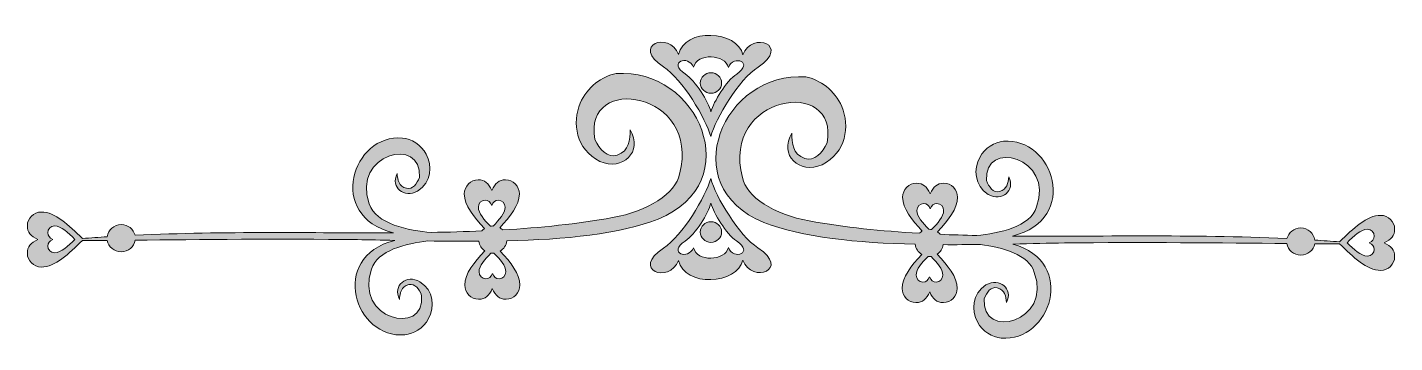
# Model space of a CAD drawing. Header units: inches. Extents: x -560 to 1155, y 225 to 620.
import ezdxf

# ---------------------------------------------------------------- set-up
doc = ezdxf.new("R2010")
doc.units = ezdxf.units.IN
doc.header["$MEASUREMENT"] = 0
doc.layers.add('图层 1', color=7, linetype='Continuous')

# ---------------------------------------------------------------- blocks, each defined once
blk = doc.blocks.new('block 2')
at = {"layer": '图层 1', "true_color": 0xffffff}
h = blk.add_hatch(color=7, dxfattribs=at)
h.dxf.hatch_style = 2
edge = h.paths.add_edge_path()
edge.add_spline(control_points=[(237.9, 570.7), (261.9, 555.1), (291, 506.2), (297.2, 483.5), (303.3, 506.2), (332.5, 554.8), (356.5, 570.5), (397.9, 597.5), (349.4, 616), (337.5, 585.8), (331.1, 616.4), (263.5, 620.2), (256.9, 586.1), (245, 616.3), (196.5, 597.7), (237.9, 570.7)], knot_values=[0, 0, 0, 0, 1, 1, 1, 2, 2, 2, 3, 3, 3, 4, 4, 4, 5, 5, 5, 5], degree=3, periodic=1)
edge = h.paths.add_edge_path()
edge.add_spline(control_points=[(275.6, 570.2), (279.2, 588.7), (315.9, 586.6), (319.3, 570), (325.8, 586.4), (352.1, 576.4), (329.7, 561.7), (316.6, 553.2), (300.8, 526.8), (297.5, 514.5), (294.1, 526.8), (278.3, 553.4), (265.3, 561.9), (242.8, 576.5), (269.1, 586.6), (275.6, 570.2)], knot_values=[0, 0, 0, 0, 1, 1, 1, 2, 2, 2, 3, 3, 3, 4, 4, 4, 5, 5, 5, 5], degree=3, periodic=1)
h = blk.add_hatch(color=7, dxfattribs=at)
h.dxf.hatch_style = 2
edge = h.paths.add_edge_path()
edge.add_spline(control_points=[(41.4, 352.7), (113.4, 354.5), (184.3, 361.1), (231.2, 380.1), (344.4, 425.8), (281.5, 570.3), (178.4, 562.3), (161.2, 559), (141.9, 545.5), (133.5, 525.2), (123.3, 500.6), (128, 467.4), (158, 452.3), (186.9, 439.8), (212.5, 464.4), (196.1, 491.9), (196.2, 479.6), (195.1, 465.4), (180, 460.2), (168, 456.1), (157.6, 467.2), (151.9, 479.7), (136.4, 563.4), (285.4, 540.1), (258, 436.4), (253.4, 412.2), (218.4, 389.9), (174.2, 381.9), (129.8, 373.9), (83.8, 369.2), (36.3, 366.5), (35.2, 367.5), (33.9, 368.3), (32.6, 369.1), (46, 383.2), (57.2, 397.4), (57.2, 411.6), (57.2, 421.3), (49.5, 429.2), (40, 429.2), (31.3, 429.2), (27, 424.8), (22.7, 416), (18.4, 424.8), (14.1, 429.2), (5.5, 429.2), (-4, 429.2), (-11.8, 421.3), (-11.8, 411.6), (-11.8, 397.1), (-0.1, 382.7), (13.6, 368.2), (12.4, 367.4), (11.3, 366.3), (10.3, 365.2), (-10.6, 364.3), (-31.8, 363.7), (-53.3, 363.3), (-80.9, 365.7), (-123.5, 373.7), (-130.9, 399.3), (-153.9, 461.5), (-63.6, 484.7), (-68.1, 432.3), (-70.9, 424.2), (-76.7, 416.8), (-84.3, 418.6), (-93.9, 420.9), (-95.4, 429.6), (-96.1, 437.1), (-104.5, 419.3), (-87.4, 405.7), (-70.3, 415.1), (-52.7, 426.1), (-51.8, 446.8), (-59.5, 461.4), (-65.9, 473.4), (-78.6, 480.5), (-89.3, 481.5), (-151.8, 487.4), (-186, 383.7), (-100.6, 362.9), (-202.7, 362.4), (-310.9, 365.1), (-424.7, 359.8), (-426.5, 367.4), (-433.5, 373.1), (-442, 373.1), (-451.1, 373.1), (-458.5, 366.4), (-459.5, 357.9), (-469.8, 357.2), (-480.2, 356.5), (-490.7, 355.8), (-507.8, 372.5), (-525, 388.9), (-542.1, 388.9), (-551.8, 388.9), (-559.7, 381.2), (-559.7, 371.7), (-559.7, 363.1), (-555.3, 358.8), (-546.5, 354.5), (-555.3, 350.1), (-559.7, 345.8), (-559.7, 337.2), (-559.7, 327.7), (-551.8, 320), (-542.1, 320), (-524.9, 320), (-507.7, 336.5), (-490.6, 353.3), (-480.8, 353.3), (-470.4, 353.3), (-459.4, 353.4), (-458.1, 345.2), (-450.8, 339), (-442, 339), (-433, 339), (-425.7, 345.4), (-424.5, 353.7), (-344.5, 354.3), (-242.4, 355.5), (-145.7, 354.3), (-131.5, 354.1), (-115.8, 353.8), (-99.1, 353.4), (-182.8, 331.8), (-148.6, 229.3), (-86.5, 235.1), (-75.7, 236.1), (-63.1, 243.3), (-56.7, 255.3), (-48.9, 269.8), (-49.8, 290.5), (-67.4, 301.6), (-84.5, 311), (-101.7, 297.3), (-93.2, 279.5), (-92.5, 287.1), (-91.1, 295.7), (-81.4, 298), (-73.8, 299.8), (-68, 292.4), (-65.3, 284.3), (-60.7, 231.9), (-151, 255.1), (-128, 317.3), (-121.2, 340.9), (-84.7, 349.5), (-57.5, 352.6), (-36.8, 352.3), (-15.4, 352.1), (6.4, 352.2), (7, 347.3), (9.8, 343), (13.8, 340.3), (0.3, 326), (-11.2, 311.6), (-11.2, 297.3), (-11.2, 287.6), (-3.5, 279.7), (6.1, 279.7), (14.7, 279.7), (19, 284.1), (23.3, 292.9), (27.6, 284.1), (31.9, 279.7), (40.5, 279.7), (50, 279.7), (57.8, 287.6), (57.8, 297.3), (57.8, 311.5), (46.5, 325.7), (33.1, 339.9), (37.7, 342.6), (40.8, 347.3), (41.4, 352.7)], knot_values=[0, 0, 0, 0, 1, 1, 1, 2, 2, 2, 3, 3, 3, 4, 4, 4, 5, 5, 5, 6, 6, 6, 7, 7, 7, 8, 8, 8, 9, 9, 9, 10, 10, 10, 11, 11, 11, 12, 12, 12, 13, 13, 13, 14, 14, 14, 15, 15, 15, 16, 16, 16, 17, 17, 17, 18, 18, 18, 19, 19, 19, 20, 20, 20, 21, 21, 21, 22, 22, 22, 23, 23, 23, 24, 24, 24, 25, 25, 25, 26, 26, 26, 27, 27, 27, 28, 28, 28, 29, 29, 29, 30, 30, 30, 31, 31, 31, 32, 32, 32, 33, 33, 33, 34, 34, 34, 35, 35, 35, 36, 36, 36, 37, 37, 37, 38, 38, 38, 39, 39, 39, 40, 40, 40, 41, 41, 41, 42, 42, 42, 43, 43, 43, 44, 44, 44, 45, 45, 45, 46, 46, 46, 47, 47, 47, 48, 48, 48, 49, 49, 49, 50, 50, 50, 51, 51, 51, 52, 52, 52, 53, 53, 53, 54, 54, 54, 55, 55, 55, 56, 56, 56, 57, 57, 57, 58, 58, 58, 59, 59, 59, 59], degree=3, periodic=1)
edge = h.paths.add_edge_path()
edge.add_spline(control_points=[(-525.6, 337.9), (-530.3, 337.9), (-534.1, 341.7), (-534.1, 346.3), (-534.1, 350.4), (-532, 352.5), (-527.7, 354.6), (-532, 356.7), (-534.1, 358.8), (-534.1, 363), (-534.1, 367.6), (-530.3, 371.4), (-525.6, 371.4), (-517, 371.4), (-508.5, 363), (-500, 354.6), (-508.5, 346.3), (-517, 337.9), (-525.6, 337.9)], knot_values=[0, 0, 0, 0, 1, 1, 1, 2, 2, 2, 3, 3, 3, 4, 4, 4, 5, 5, 5, 6, 6, 6, 6], degree=3, periodic=1)
edge = h.paths.add_edge_path()
edge.add_spline(control_points=[(5.8, 395), (5.8, 399.7), (9.6, 403.6), (14.2, 403.6), (18.4, 403.6), (20.5, 401.4), (22.5, 397.2), (24.6, 401.4), (26.7, 403.6), (30.9, 403.6), (35.5, 403.6), (39.3, 399.7), (39.3, 395), (39.3, 387.1), (32.1, 379.2), (24.4, 371.3), (24.2, 371.4), (24, 371.4), (23.9, 371.4), (22.8, 371.4), (21.9, 371.3), (20.9, 371.1), (13.1, 379.1), (5.8, 387.1), (5.8, 395)], knot_values=[0, 0, 0, 0, 1, 1, 1, 2, 2, 2, 3, 3, 3, 4, 4, 4, 5, 5, 5, 6, 6, 6, 7, 7, 7, 8, 8, 8, 8], degree=3, periodic=1)
edge = h.paths.add_edge_path()
edge.add_spline(control_points=[(40.2, 313.9), (40.2, 309.2), (36.4, 305.3), (31.8, 305.3), (27.6, 305.3), (25.5, 307.5), (23.5, 311.7), (21.4, 307.5), (19.3, 305.3), (15.1, 305.3), (10.5, 305.3), (6.7, 309.2), (6.7, 313.9), (6.7, 321.7), (13.9, 329.6), (21.6, 337.5), (22.3, 337.4), (23.1, 337.3), (23.9, 337.3), (24.4, 337.3), (24.9, 337.4), (25.4, 337.4), (33.1, 329.6), (40.2, 321.7), (40.2, 313.9)], knot_values=[0, 0, 0, 0, 1, 1, 1, 2, 2, 2, 3, 3, 3, 4, 4, 4, 5, 5, 5, 6, 6, 6, 7, 7, 7, 8, 8, 8, 8], degree=3, periodic=1)
h = blk.add_hatch(color=7, dxfattribs=at)
h.dxf.hatch_style = 2
edge = h.paths.add_edge_path()
edge.add_spline(control_points=[(1141.5, 350.3), (1150.3, 354.6), (1154.7, 358.9), (1154.7, 367.5), (1154.7, 377), (1146.8, 384.7), (1137.1, 384.7), (1120, 384.7), (1102.8, 368.4), (1085.7, 351.6), (1075.2, 352.3), (1064.8, 353), (1054.5, 353.7), (1053.5, 362.2), (1046.1, 368.9), (1037, 368.9), (1028.5, 368.9), (1021.5, 363.2), (1019.7, 355.6), (898.4, 361.2), (783.5, 357.9), (675.5, 358.8), (760.9, 379.7), (726.7, 483.3), (664.2, 477.5), (653.5, 476.4), (640.8, 469.3), (634.4, 457.3), (626.6, 442.8), (627.6, 422), (645.1, 411), (662.2, 401.6), (679.4, 415.2), (670.9, 433.1), (670.2, 425.5), (668.8, 416.8), (659.2, 414.5), (651.6, 412.7), (645.8, 420.1), (643, 428.2), (638.5, 480.6), (728.7, 457.4), (705.7, 395.2), (698.6, 370.4), (658.3, 362.1), (630.7, 359.5), (615.2, 359.8), (599.9, 360.3), (584.7, 361), (583.7, 362.1), (582.6, 363.2), (581.4, 364), (595.1, 378.5), (606.7, 392.9), (606.7, 407.4), (606.7, 417.1), (599, 425), (589.5, 425), (580.9, 425), (576.6, 420.6), (572.3, 411.8), (568, 420.6), (563.7, 425), (555.1, 425), (545.5, 425), (537.8, 417.1), (537.8, 407.4), (537.8, 393.2), (549, 379), (562.4, 364.9), (561, 364.1), (559.8, 363.3), (558.7, 362.3), (511.2, 365), (465.2, 369.7), (420.7, 377.7), (376.6, 385.7), (341.6, 408), (337, 432.2), (309.6, 535.9), (458.6, 559.2), (443.1, 475.5), (437.4, 463), (426.9, 451.9), (415, 456), (399.8, 461.2), (398.8, 475.4), (398.9, 487.7), (382.5, 460.3), (408, 435.7), (437, 448.1), (467, 463.2), (471.7, 496.4), (461.5, 521), (453, 541.3), (433.7, 554.8), (416.6, 558.1), (313.5, 566.2), (250.6, 421.6), (363.8, 375.9), (410.7, 356.9), (481.6, 350.3), (553.6, 348.5), (554.2, 343.1), (557.3, 338.4), (561.9, 335.7), (548.5, 321.5), (537.2, 307.3), (537.2, 293.1), (537.2, 283.4), (545, 275.5), (554.5, 275.5), (563.1, 275.5), (567.4, 279.9), (571.7, 288.7), (576, 279.9), (580.3, 275.5), (588.9, 275.5), (598.4, 275.5), (606.2, 283.4), (606.2, 293.1), (606.2, 307.4), (594.7, 321.8), (581.2, 336.1), (585.2, 338.8), (588, 343.1), (588.6, 348), (604.4, 347.9), (620.1, 348), (635.4, 348.2), (662.3, 344.8), (696.3, 335.9), (702.9, 313.2), (725.9, 251), (635.6, 227.9), (640.2, 280.3), (642.9, 288.3), (648.7, 295.8), (656.3, 293.9), (665.9, 291.7), (667.4, 283), (668.1, 275.4), (676.6, 293.3), (659.4, 306.9), (642.3, 297.5), (624.7, 286.4), (623.8, 265.7), (631.5, 251.2), (637.9, 239.2), (650.6, 232), (661.4, 231), (723, 225.3), (757.2, 326.2), (675.9, 348.8), (699.4, 349.3), (721.4, 349.8), (740.7, 350.1), (837.4, 351.3), (939.5, 350.1), (1019.5, 349.5), (1020.7, 341.2), (1028, 334.8), (1037, 334.8), (1045.8, 334.8), (1053.1, 341), (1054.4, 349.2), (1065.4, 349.1), (1075.8, 349.1), (1085.6, 349.1), (1102.7, 332.3), (1119.9, 315.8), (1137.1, 315.8), (1146.8, 315.8), (1154.7, 323.5), (1154.7, 333), (1154.7, 341.6), (1150.3, 346), (1141.5, 350.3)], knot_values=[0, 0, 0, 0, 1, 1, 1, 2, 2, 2, 3, 3, 3, 4, 4, 4, 5, 5, 5, 6, 6, 6, 7, 7, 7, 8, 8, 8, 9, 9, 9, 10, 10, 10, 11, 11, 11, 12, 12, 12, 13, 13, 13, 14, 14, 14, 15, 15, 15, 16, 16, 16, 17, 17, 17, 18, 18, 18, 19, 19, 19, 20, 20, 20, 21, 21, 21, 22, 22, 22, 23, 23, 23, 24, 24, 24, 25, 25, 25, 26, 26, 26, 27, 27, 27, 28, 28, 28, 29, 29, 29, 30, 30, 30, 31, 31, 31, 32, 32, 32, 33, 33, 33, 34, 34, 34, 35, 35, 35, 36, 36, 36, 37, 37, 37, 38, 38, 38, 39, 39, 39, 40, 40, 40, 41, 41, 41, 42, 42, 42, 43, 43, 43, 44, 44, 44, 45, 45, 45, 46, 46, 46, 47, 47, 47, 48, 48, 48, 49, 49, 49, 50, 50, 50, 51, 51, 51, 52, 52, 52, 53, 53, 53, 54, 54, 54, 55, 55, 55, 56, 56, 56, 57, 57, 57, 58, 58, 58, 59, 59, 59, 59], degree=3, periodic=1)
edge = h.paths.add_edge_path()
edge.add_spline(control_points=[(588.2, 309.7), (588.2, 305), (584.5, 301.1), (579.9, 301.1), (575.7, 301.1), (573.6, 303.3), (571.5, 307.5), (569.4, 303.3), (567.4, 301.1), (563.2, 301.1), (558.6, 301.1), (554.8, 305), (554.8, 309.7), (554.8, 317.5), (561.9, 325.4), (569.6, 333.2), (570.1, 333.2), (570.6, 333.1), (571.1, 333.1), (571.9, 333.1), (572.7, 333.2), (573.4, 333.3), (581.1, 325.4), (588.2, 317.5), (588.2, 309.7)], knot_values=[0, 0, 0, 0, 1, 1, 1, 2, 2, 2, 3, 3, 3, 4, 4, 4, 5, 5, 5, 6, 6, 6, 7, 7, 7, 8, 8, 8, 8], degree=3, periodic=1)
edge = h.paths.add_edge_path()
edge.add_spline(control_points=[(555.7, 390.8), (555.7, 395.5), (559.5, 399.4), (564.1, 399.4), (568.3, 399.4), (570.4, 397.2), (572.5, 393), (574.5, 397.2), (576.6, 399.4), (580.8, 399.4), (585.4, 399.4), (589.2, 395.5), (589.2, 390.8), (589.2, 382.9), (581.9, 374.9), (574.1, 366.9), (573.1, 367.1), (572.2, 367.2), (571.1, 367.2), (571, 367.2), (570.8, 367.2), (570.6, 367.2), (562.9, 375), (555.7, 382.9), (555.7, 390.8)], knot_values=[0, 0, 0, 0, 1, 1, 1, 2, 2, 2, 3, 3, 3, 4, 4, 4, 5, 5, 5, 6, 6, 6, 7, 7, 7, 8, 8, 8, 8], degree=3, periodic=1)
edge = h.paths.add_edge_path()
edge.add_spline(control_points=[(1129.1, 342.1), (1129.1, 337.5), (1125.3, 333.7), (1120.6, 333.7), (1112, 333.7), (1103.5, 342.1), (1095, 350.4), (1103.5, 358.8), (1112, 367.2), (1120.6, 367.2), (1125.3, 367.2), (1129.1, 363.4), (1129.1, 358.8), (1129.1, 354.6), (1127, 352.5), (1122.7, 350.4), (1127, 348.3), (1129.1, 346.3), (1129.1, 342.1)], knot_values=[0, 0, 0, 0, 1, 1, 1, 2, 2, 2, 3, 3, 3, 4, 4, 4, 5, 5, 5, 6, 6, 6, 6], degree=3, periodic=1)
h = blk.add_hatch(color=7, dxfattribs=at)
h.dxf.hatch_style = 2
edge = h.paths.add_edge_path()
edge.add_spline(control_points=[(297.5, 537.6), (304.9, 537.6), (310.8, 543.4), (310.8, 550.5), (310.8, 557.6), (304.9, 563.4), (297.5, 563.4), (290.1, 563.4), (284.1, 557.6), (284.1, 550.5), (284.1, 543.4), (290.1, 537.6), (297.5, 537.6)], knot_values=[0, 0, 0, 0, 1, 1, 1, 2, 2, 2, 3, 3, 3, 4, 4, 4, 4], degree=3, periodic=1)
h = blk.add_hatch(color=7, dxfattribs=at)
h.dxf.hatch_style = 2
edge = h.paths.add_edge_path()
edge.add_spline(control_points=[(356.4, 343.9), (332.4, 359.5), (303.3, 408.2), (297.1, 430.9), (291, 408.1), (261.9, 359.3), (237.9, 343.6), (196.5, 316.6), (244.9, 298.1), (256.9, 328.3), (263.5, 294.2), (331.1, 298), (337.4, 328.6), (349.4, 298.3), (397.8, 316.9), (356.4, 343.9)], knot_values=[0, 0, 0, 0, 1, 1, 1, 2, 2, 2, 3, 3, 3, 4, 4, 4, 5, 5, 5, 5], degree=3, periodic=1)
edge = h.paths.add_edge_path()
edge.add_spline(control_points=[(319.3, 344.3), (315.8, 327.7), (279.1, 325.7), (275.6, 344.2), (269.1, 327.8), (242.8, 337.8), (265.2, 352.5), (278.3, 361), (294.1, 387.5), (297.4, 399.9), (300.8, 387.6), (316.6, 361.1), (329.6, 352.6), (352.1, 338), (325.8, 327.9), (319.3, 344.3)], knot_values=[0, 0, 0, 0, 1, 1, 1, 2, 2, 2, 3, 3, 3, 4, 4, 4, 5, 5, 5, 5], degree=3, periodic=1)
h = blk.add_hatch(color=7, dxfattribs=at)
h.dxf.hatch_style = 2
edge = h.paths.add_edge_path()
edge.add_spline(control_points=[(297.4, 376.7), (290, 376.7), (284.1, 370.9), (284.1, 363.8), (284.1, 356.7), (290, 350.9), (297.4, 350.9), (304.8, 350.9), (310.8, 356.7), (310.8, 363.8), (310.8, 370.9), (304.8, 376.7), (297.4, 376.7)], knot_values=[0, 0, 0, 0, 1, 1, 1, 2, 2, 2, 3, 3, 3, 4, 4, 4, 4], degree=3, periodic=1)
at = {"layer": '图层 1', "lineweight": 0}
for points, knots in [([(237.9, 570.7), (261.9, 555.1), (291, 506.2), (297.2, 483.5), (303.3, 506.2), (332.5, 554.8), (356.5, 570.5), (397.9, 597.5), (349.4, 616), (337.5, 585.8), (331.1, 616.4), (263.5, 620.2), (256.9, 586.1), (245, 616.3), (196.5, 597.7), (237.9, 570.7)], [0, 0, 0, 0, 1, 1, 1, 2, 2, 2, 3, 3, 3, 4, 4, 4, 5, 5, 5, 5]), ([(275.6, 570.2), (279.2, 588.7), (315.9, 586.6), (319.3, 570), (325.8, 586.4), (352.1, 576.4), (329.7, 561.7), (316.6, 553.2), (300.8, 526.8), (297.5, 514.5), (294.1, 526.8), (278.3, 553.4), (265.3, 561.9), (242.8, 576.5), (269.1, 586.6), (275.6, 570.2)], [0, 0, 0, 0, 1, 1, 1, 2, 2, 2, 3, 3, 3, 4, 4, 4, 5, 5, 5, 5]), ([(41.4, 352.7), (113.4, 354.5), (184.3, 361.1), (231.2, 380.1), (344.4, 425.8), (281.5, 570.3), (178.4, 562.3), (161.2, 559), (141.9, 545.5), (133.5, 525.2), (123.3, 500.6), (128, 467.4), (158, 452.3), (186.9, 439.8), (212.5, 464.4), (196.1, 491.9), (196.2, 479.6), (195.1, 465.4), (180, 460.2), (168, 456.1), (157.6, 467.2), (151.9, 479.7), (136.4, 563.4), (285.4, 540.1), (258, 436.4), (253.4, 412.2), (218.4, 389.9), (174.2, 381.9), (129.8, 373.9), (83.8, 369.2), (36.3, 366.5), (35.2, 367.5), (33.9, 368.3), (32.6, 369.1), (46, 383.2), (57.2, 397.4), (57.2, 411.6), (57.2, 421.3), (49.5, 429.2), (40, 429.2), (31.3, 429.2), (27, 424.8), (22.7, 416), (18.4, 424.8), (14.1, 429.2), (5.5, 429.2), (-4, 429.2), (-11.8, 421.3), (-11.8, 411.6), (-11.8, 397.1), (-0.1, 382.7), (13.6, 368.2), (12.4, 367.4), (11.3, 366.3), (10.3, 365.2), (-10.6, 364.3), (-31.8, 363.7), (-53.3, 363.3), (-80.9, 365.7), (-123.5, 373.7), (-130.9, 399.3), (-153.9, 461.5), (-63.6, 484.7), (-68.1, 432.3), (-70.9, 424.2), (-76.7, 416.8), (-84.3, 418.6), (-93.9, 420.9), (-95.4, 429.6), (-96.1, 437.1), (-104.5, 419.3), (-87.4, 405.7), (-70.3, 415.1), (-52.7, 426.1), (-51.8, 446.8), (-59.5, 461.4), (-65.9, 473.4), (-78.6, 480.5), (-89.3, 481.5), (-151.8, 487.4), (-186, 383.7), (-100.6, 362.9), (-202.7, 362.4), (-310.9, 365.1), (-424.7, 359.8), (-426.5, 367.4), (-433.5, 373.1), (-442, 373.1), (-451.1, 373.1), (-458.5, 366.4), (-459.5, 357.9), (-469.8, 357.2), (-480.2, 356.5), (-490.7, 355.8), (-507.8, 372.5), (-525, 388.9), (-542.1, 388.9), (-551.8, 388.9), (-559.7, 381.2), (-559.7, 371.7), (-559.7, 363.1), (-555.3, 358.8), (-546.5, 354.5), (-555.3, 350.1), (-559.7, 345.8), (-559.7, 337.2), (-559.7, 327.7), (-551.8, 320), (-542.1, 320), (-524.9, 320), (-507.7, 336.5), (-490.6, 353.3), (-480.8, 353.3), (-470.4, 353.3), (-459.4, 353.4), (-458.1, 345.2), (-450.8, 339), (-442, 339), (-433, 339), (-425.7, 345.4), (-424.5, 353.7), (-344.5, 354.3), (-242.4, 355.5), (-145.7, 354.3), (-131.5, 354.1), (-115.8, 353.8), (-99.1, 353.4), (-182.8, 331.8), (-148.6, 229.3), (-86.5, 235.1), (-75.7, 236.1), (-63.1, 243.3), (-56.7, 255.3), (-48.9, 269.8), (-49.8, 290.5), (-67.4, 301.6), (-84.5, 311), (-101.7, 297.3), (-93.2, 279.5), (-92.5, 287.1), (-91.1, 295.7), (-81.4, 298), (-73.8, 299.8), (-68, 292.4), (-65.3, 284.3), (-60.7, 231.9), (-151, 255.1), (-128, 317.3), (-121.2, 340.9), (-84.7, 349.5), (-57.5, 352.6), (-36.8, 352.3), (-15.4, 352.1), (6.4, 352.2), (7, 347.3), (9.8, 343), (13.8, 340.3), (0.3, 326), (-11.2, 311.6), (-11.2, 297.3), (-11.2, 287.6), (-3.5, 279.7), (6.1, 279.7), (14.7, 279.7), (19, 284.1), (23.3, 292.9), (27.6, 284.1), (31.9, 279.7), (40.5, 279.7), (50, 279.7), (57.8, 287.6), (57.8, 297.3), (57.8, 311.5), (46.5, 325.7), (33.1, 339.9), (37.7, 342.6), (40.8, 347.3), (41.4, 352.7)], [0, 0, 0, 0, 1, 1, 1, 2, 2, 2, 3, 3, 3, 4, 4, 4, 5, 5, 5, 6, 6, 6, 7, 7, 7, 8, 8, 8, 9, 9, 9, 10, 10, 10, 11, 11, 11, 12, 12, 12, 13, 13, 13, 14, 14, 14, 15, 15, 15, 16, 16, 16, 17, 17, 17, 18, 18, 18, 19, 19, 19, 20, 20, 20, 21, 21, 21, 22, 22, 22, 23, 23, 23, 24, 24, 24, 25, 25, 25, 26, 26, 26, 27, 27, 27, 28, 28, 28, 29, 29, 29, 30, 30, 30, 31, 31, 31, 32, 32, 32, 33, 33, 33, 34, 34, 34, 35, 35, 35, 36, 36, 36, 37, 37, 37, 38, 38, 38, 39, 39, 39, 40, 40, 40, 41, 41, 41, 42, 42, 42, 43, 43, 43, 44, 44, 44, 45, 45, 45, 46, 46, 46, 47, 47, 47, 48, 48, 48, 49, 49, 49, 50, 50, 50, 51, 51, 51, 52, 52, 52, 53, 53, 53, 54, 54, 54, 55, 55, 55, 56, 56, 56, 57, 57, 57, 58, 58, 58, 59, 59, 59, 59]), ([(1141.5, 350.3), (1150.3, 354.6), (1154.7, 358.9), (1154.7, 367.5), (1154.7, 377), (1146.8, 384.7), (1137.1, 384.7), (1120, 384.7), (1102.8, 368.4), (1085.7, 351.6), (1075.2, 352.3), (1064.8, 353), (1054.5, 353.7), (1053.5, 362.2), (1046.1, 368.9), (1037, 368.9), (1028.5, 368.9), (1021.5, 363.2), (1019.7, 355.6), (898.4, 361.2), (783.5, 357.9), (675.5, 358.8), (760.9, 379.7), (726.7, 483.3), (664.2, 477.5), (653.5, 476.4), (640.8, 469.3), (634.4, 457.3), (626.6, 442.8), (627.6, 422), (645.1, 411), (662.2, 401.6), (679.4, 415.2), (670.9, 433.1), (670.2, 425.5), (668.8, 416.8), (659.2, 414.5), (651.6, 412.7), (645.8, 420.1), (643, 428.2), (638.5, 480.6), (728.7, 457.4), (705.7, 395.2), (698.6, 370.4), (658.3, 362.1), (630.7, 359.5), (615.2, 359.8), (599.9, 360.3), (584.7, 361), (583.7, 362.1), (582.6, 363.2), (581.4, 364), (595.1, 378.5), (606.7, 392.9), (606.7, 407.4), (606.7, 417.1), (599, 425), (589.5, 425), (580.9, 425), (576.6, 420.6), (572.3, 411.8), (568, 420.6), (563.7, 425), (555.1, 425), (545.5, 425), (537.8, 417.1), (537.8, 407.4), (537.8, 393.2), (549, 379), (562.4, 364.9), (561, 364.1), (559.8, 363.3), (558.7, 362.3), (511.2, 365), (465.2, 369.7), (420.7, 377.7), (376.6, 385.7), (341.6, 408), (337, 432.2), (309.6, 535.9), (458.6, 559.2), (443.1, 475.5), (437.4, 463), (426.9, 451.9), (415, 456), (399.8, 461.2), (398.8, 475.4), (398.9, 487.7), (382.5, 460.3), (408, 435.7), (437, 448.1), (467, 463.2), (471.7, 496.4), (461.5, 521), (453, 541.3), (433.7, 554.8), (416.6, 558.1), (313.5, 566.2), (250.6, 421.6), (363.8, 375.9), (410.7, 356.9), (481.6, 350.3), (553.6, 348.5), (554.2, 343.1), (557.3, 338.4), (561.9, 335.7), (548.5, 321.5), (537.2, 307.3), (537.2, 293.1), (537.2, 283.4), (545, 275.5), (554.5, 275.5), (563.1, 275.5), (567.4, 279.9), (571.7, 288.7), (576, 279.9), (580.3, 275.5), (588.9, 275.5), (598.4, 275.5), (606.2, 283.4), (606.2, 293.1), (606.2, 307.4), (594.7, 321.8), (581.2, 336.1), (585.2, 338.8), (588, 343.1), (588.6, 348), (604.4, 347.9), (620.1, 348), (635.4, 348.2), (662.3, 344.8), (696.3, 335.9), (702.9, 313.2), (725.9, 251), (635.6, 227.9), (640.2, 280.3), (642.9, 288.3), (648.7, 295.8), (656.3, 293.9), (665.9, 291.7), (667.4, 283), (668.1, 275.4), (676.6, 293.3), (659.4, 306.9), (642.3, 297.5), (624.7, 286.4), (623.8, 265.7), (631.5, 251.2), (637.9, 239.2), (650.6, 232), (661.4, 231), (723, 225.3), (757.2, 326.2), (675.9, 348.8), (699.4, 349.3), (721.4, 349.8), (740.7, 350.1), (837.4, 351.3), (939.5, 350.1), (1019.5, 349.5), (1020.7, 341.2), (1028, 334.8), (1037, 334.8), (1045.8, 334.8), (1053.1, 341), (1054.4, 349.2), (1065.4, 349.1), (1075.8, 349.1), (1085.6, 349.1), (1102.7, 332.3), (1119.9, 315.8), (1137.1, 315.8), (1146.8, 315.8), (1154.7, 323.5), (1154.7, 333), (1154.7, 341.6), (1150.3, 346), (1141.5, 350.3)], [0, 0, 0, 0, 1, 1, 1, 2, 2, 2, 3, 3, 3, 4, 4, 4, 5, 5, 5, 6, 6, 6, 7, 7, 7, 8, 8, 8, 9, 9, 9, 10, 10, 10, 11, 11, 11, 12, 12, 12, 13, 13, 13, 14, 14, 14, 15, 15, 15, 16, 16, 16, 17, 17, 17, 18, 18, 18, 19, 19, 19, 20, 20, 20, 21, 21, 21, 22, 22, 22, 23, 23, 23, 24, 24, 24, 25, 25, 25, 26, 26, 26, 27, 27, 27, 28, 28, 28, 29, 29, 29, 30, 30, 30, 31, 31, 31, 32, 32, 32, 33, 33, 33, 34, 34, 34, 35, 35, 35, 36, 36, 36, 37, 37, 37, 38, 38, 38, 39, 39, 39, 40, 40, 40, 41, 41, 41, 42, 42, 42, 43, 43, 43, 44, 44, 44, 45, 45, 45, 46, 46, 46, 47, 47, 47, 48, 48, 48, 49, 49, 49, 50, 50, 50, 51, 51, 51, 52, 52, 52, 53, 53, 53, 54, 54, 54, 55, 55, 55, 56, 56, 56, 57, 57, 57, 58, 58, 58, 59, 59, 59, 59]), ([(297.5, 537.6), (304.9, 537.6), (310.8, 543.4), (310.8, 550.5), (310.8, 557.6), (304.9, 563.4), (297.5, 563.4), (290.1, 563.4), (284.1, 557.6), (284.1, 550.5), (284.1, 543.4), (290.1, 537.6), (297.5, 537.6)], [0, 0, 0, 0, 1, 1, 1, 2, 2, 2, 3, 3, 3, 4, 4, 4, 4]), ([(356.4, 343.9), (332.4, 359.5), (303.3, 408.2), (297.1, 430.9), (291, 408.1), (261.9, 359.3), (237.9, 343.6), (196.5, 316.6), (244.9, 298.1), (256.9, 328.3), (263.5, 294.2), (331.1, 298), (337.4, 328.6), (349.4, 298.3), (397.8, 316.9), (356.4, 343.9)], [0, 0, 0, 0, 1, 1, 1, 2, 2, 2, 3, 3, 3, 4, 4, 4, 5, 5, 5, 5]), ([(5.8, 395), (5.8, 399.7), (9.6, 403.6), (14.2, 403.6), (18.4, 403.6), (20.5, 401.4), (22.5, 397.2), (24.6, 401.4), (26.7, 403.6), (30.9, 403.6), (35.5, 403.6), (39.3, 399.7), (39.3, 395), (39.3, 387.1), (32.1, 379.2), (24.4, 371.3), (24.2, 371.4), (24, 371.4), (23.9, 371.4), (22.8, 371.4), (21.9, 371.3), (20.9, 371.1), (13.1, 379.1), (5.8, 387.1), (5.8, 395)], [0, 0, 0, 0, 1, 1, 1, 2, 2, 2, 3, 3, 3, 4, 4, 4, 5, 5, 5, 6, 6, 6, 7, 7, 7, 8, 8, 8, 8]), ([(319.3, 344.3), (315.8, 327.7), (279.1, 325.7), (275.6, 344.2), (269.1, 327.8), (242.8, 337.8), (265.2, 352.5), (278.3, 361), (294.1, 387.5), (297.4, 399.9), (300.8, 387.6), (316.6, 361.1), (329.6, 352.6), (352.1, 338), (325.8, 327.9), (319.3, 344.3)], [0, 0, 0, 0, 1, 1, 1, 2, 2, 2, 3, 3, 3, 4, 4, 4, 5, 5, 5, 5]), ([(555.7, 390.8), (555.7, 395.5), (559.5, 399.4), (564.1, 399.4), (568.3, 399.4), (570.4, 397.2), (572.5, 393), (574.5, 397.2), (576.6, 399.4), (580.8, 399.4), (585.4, 399.4), (589.2, 395.5), (589.2, 390.8), (589.2, 382.9), (581.9, 374.9), (574.1, 366.9), (573.1, 367.1), (572.2, 367.2), (571.1, 367.2), (571, 367.2), (570.8, 367.2), (570.6, 367.2), (562.9, 375), (555.7, 382.9), (555.7, 390.8)], [0, 0, 0, 0, 1, 1, 1, 2, 2, 2, 3, 3, 3, 4, 4, 4, 5, 5, 5, 6, 6, 6, 7, 7, 7, 8, 8, 8, 8]), ([(-525.6, 337.9), (-530.3, 337.9), (-534.1, 341.7), (-534.1, 346.3), (-534.1, 350.4), (-532, 352.5), (-527.7, 354.6), (-532, 356.7), (-534.1, 358.8), (-534.1, 363), (-534.1, 367.6), (-530.3, 371.4), (-525.6, 371.4), (-517, 371.4), (-508.5, 363), (-500, 354.6), (-508.5, 346.3), (-517, 337.9), (-525.6, 337.9)], [0, 0, 0, 0, 1, 1, 1, 2, 2, 2, 3, 3, 3, 4, 4, 4, 5, 5, 5, 6, 6, 6, 6]), ([(297.4, 376.7), (290, 376.7), (284.1, 370.9), (284.1, 363.8), (284.1, 356.7), (290, 350.9), (297.4, 350.9), (304.8, 350.9), (310.8, 356.7), (310.8, 363.8), (310.8, 370.9), (304.8, 376.7), (297.4, 376.7)], [0, 0, 0, 0, 1, 1, 1, 2, 2, 2, 3, 3, 3, 4, 4, 4, 4]), ([(1129.1, 342.1), (1129.1, 337.5), (1125.3, 333.7), (1120.6, 333.7), (1112, 333.7), (1103.5, 342.1), (1095, 350.4), (1103.5, 358.8), (1112, 367.2), (1120.6, 367.2), (1125.3, 367.2), (1129.1, 363.4), (1129.1, 358.8), (1129.1, 354.6), (1127, 352.5), (1122.7, 350.4), (1127, 348.3), (1129.1, 346.3), (1129.1, 342.1)], [0, 0, 0, 0, 1, 1, 1, 2, 2, 2, 3, 3, 3, 4, 4, 4, 5, 5, 5, 6, 6, 6, 6]), ([(40.2, 313.9), (40.2, 309.2), (36.4, 305.3), (31.8, 305.3), (27.6, 305.3), (25.5, 307.5), (23.5, 311.7), (21.4, 307.5), (19.3, 305.3), (15.1, 305.3), (10.5, 305.3), (6.7, 309.2), (6.7, 313.9), (6.7, 321.7), (13.9, 329.6), (21.6, 337.5), (22.3, 337.4), (23.1, 337.3), (23.9, 337.3), (24.4, 337.3), (24.9, 337.4), (25.4, 337.4), (33.1, 329.6), (40.2, 321.7), (40.2, 313.9)], [0, 0, 0, 0, 1, 1, 1, 2, 2, 2, 3, 3, 3, 4, 4, 4, 5, 5, 5, 6, 6, 6, 7, 7, 7, 8, 8, 8, 8]), ([(588.2, 309.7), (588.2, 305), (584.5, 301.1), (579.9, 301.1), (575.7, 301.1), (573.6, 303.3), (571.5, 307.5), (569.4, 303.3), (567.4, 301.1), (563.2, 301.1), (558.6, 301.1), (554.8, 305), (554.8, 309.7), (554.8, 317.5), (561.9, 325.4), (569.6, 333.2), (570.1, 333.2), (570.6, 333.1), (571.1, 333.1), (571.9, 333.1), (572.7, 333.2), (573.4, 333.3), (581.1, 325.4), (588.2, 317.5), (588.2, 309.7)], [0, 0, 0, 0, 1, 1, 1, 2, 2, 2, 3, 3, 3, 4, 4, 4, 5, 5, 5, 6, 6, 6, 7, 7, 7, 8, 8, 8, 8])]:
    blk.add_open_spline(points, degree=3, knots=knots, dxfattribs=at)

msp = doc.modelspace()

# ---------------------------------------------------------------- block references
at = {"layer": '图层 1'}
msp.add_blockref('block 2', (0, 0), dxfattribs=at)

doc.saveas('drawing.dxf')
